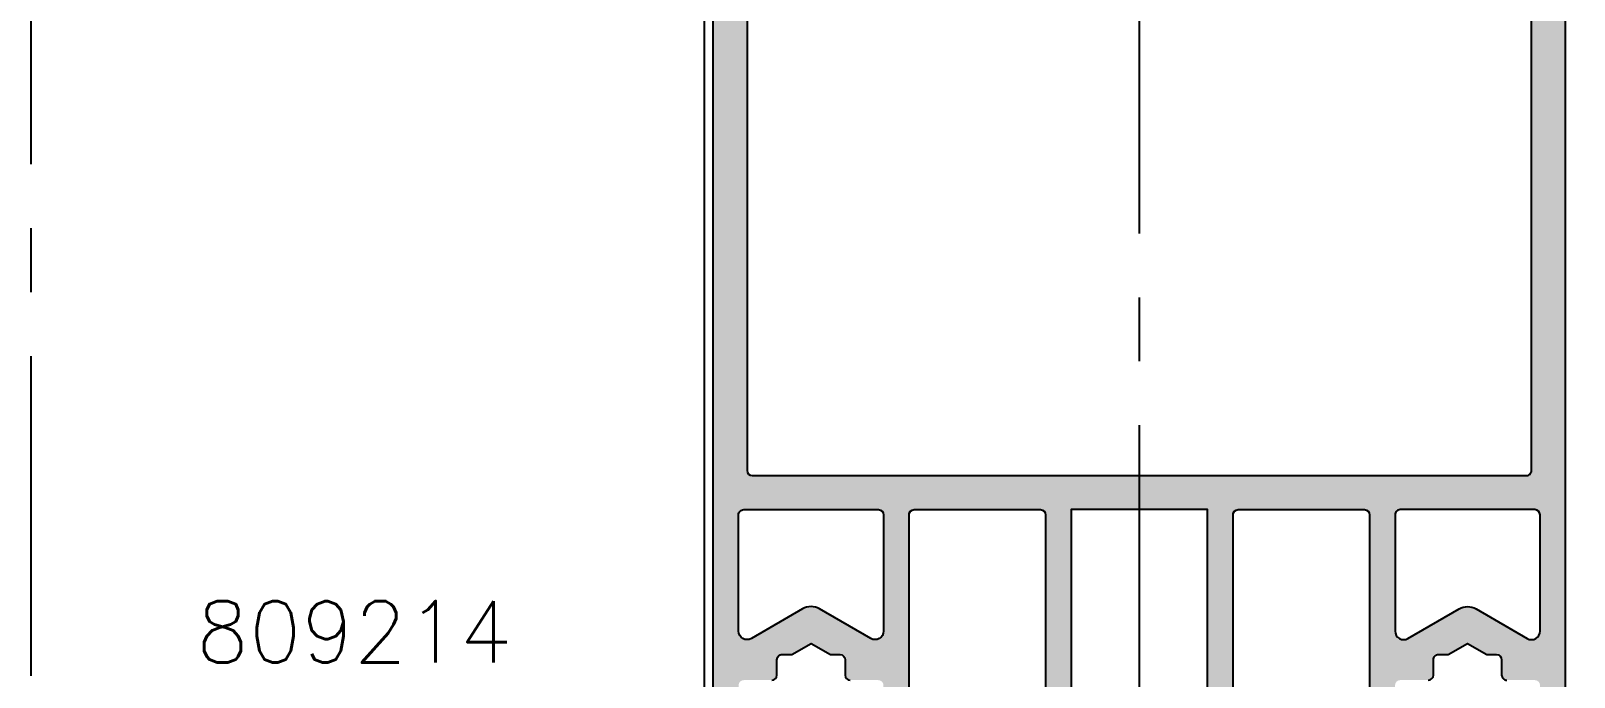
# Model space of a CAD drawing. Extents: x 0 to 1130, y -960 to 577.
# Drawn here: x 275.3 to 320.55, y -255.91 to -236.96 of the extents above; entities that cross this region are included whole.
import ezdxf

# ---------------------------------------------------------------- set-up
doc = ezdxf.new("R2010")
doc.units = 0
doc.header["$LTSCALE"] = 7.5
doc.header["$MEASUREMENT"] = 0
doc.linetypes.add('CENTER', pattern=[2, 1.25, -0.25, 0.25, -0.25])
doc.layers.get('0').update_dxf_attribs({"linetype": 'CONTINUOUS'})
doc.layers.get('DEFPOINTS').update_dxf_attribs({"linetype": 'CONTINUOUS'})
for name, color, linetype in [('ASSI', 1, 'CENTER'), ('FILL', 8, 'CONTINUOUS'), ('FINE', 7, 'CONTINUOUS'), ('GROSSA', 4, 'CONTINUOUS'), ('QUOTE', 254, 'CONTINUOUS'), ('TESTO', 2, 'CONTINUOUS')]:
    doc.layers.add(name, color=color, linetype=linetype)
doc.styles.get("Standard").update_dxf_attribs({"font": 'romans.shx'})
doc.dimstyles.new('SCALA_1-2$0', dxfattribs={"dimtxt": 2, "dimasz": 1, "dimexe": 1.5, "dimexo": 1.5, "dimgap": 1, "dimtad": 3, "dimlfac": 2, "dimdsep": 46, "dimtxsty": 'Standard', "dimblk1": 'PUNTO', "dimblk2": 'PUNTO', "dimsah": 1, "dimcen": 0, "dimclrt": 2, "dimaunit": 1, "dimadec": 0, "dimazin": 0, "dimtfac": 0.7, "dimtmove": 0, "dimatfit": 3, "dimldrblk": 'PUNTO', "dimfxl": 1, "dimtolj": 2, "dimarcsym": 0})

# ---------------------------------------------------------------- blocks, each defined once
blk = doc.blocks.new('PUNTO')
blk.add_line((-1, 0), (1, 0))
at = {"const_width": 0.35}
blk.add_lwpolyline([(-0.1750000000000114, 0, 1), (0.1750000000000114, 0, 1)], format="xyb", close=True, dxfattribs=at)
blk = doc.blocks.new('*D75')
at = {"layer": 'DEFPOINTS', "color": 0, "transparency": 16777216}
for p in [(416.2995956576717, -244.750000296804), (313.2974432438364, -279.0000002968043), (416.2995956576717, -299.9999999999999)]:
    blk.add_point(p, dxfattribs=at)
at = {"layer": 'QUOTE', "color": 0, "lineweight": -2, "transparency": 16777216}
for p, q in [((313.2974432438364, -280.5000002968043), (313.2974432438364, -301.4999999999999)), ((314.2974432438364, -299.9999999999999), (416.2995956576717, -299.9999999999999))]:
    blk.add_line(p, q, dxfattribs=at)
at = {"layer": 'QUOTE', "color": 0, "lineweight": -2, "transparency": 16777216, "rotation": 180}
blk.add_blockref('PUNTO', (313.2974432438364, -299.9999999999999), dxfattribs=at)
at = {"layer": 'QUOTE', "color": 2, "transparency": 16777216, "insert": (365.298519450754, -298.0999999999999), "char_height": 1.8, "attachment_point": 5}
blk.add_mtext('\\A2;TELAIO ML-60', dxfattribs=at)
blk = doc.blocks.new('_None')
blk = doc.blocks.new('*D76')
at = {"layer": 'DEFPOINTS', "color": 0, "transparency": 16777216}
for p in [(416.2995956576717, -244.750000296804), (307.7974330725676, -309.0042601360644), (416.2995956576717, -309.9999999999999)]:
    blk.add_point(p, dxfattribs=at)
at = {"layer": 'QUOTE', "color": 0, "lineweight": -2, "transparency": 16777216}
for p, q in [((308.7974330725676, -309.9999999999999), (416.2995956576717, -309.9999999999999)), ((307.7974330725676, -310.5042601360644), (307.7974330725676, -311.4999999999999))]:
    blk.add_line(p, q, dxfattribs=at)
at = {"layer": 'QUOTE', "color": 0, "lineweight": -2, "transparency": 16777216, "rotation": 180}
blk.add_blockref('PUNTO', (307.7974330725676, -309.9999999999999), dxfattribs=at)
at = {"layer": 'QUOTE', "color": 2, "transparency": 16777216, "insert": (362.5485143651197, -308.0999999999999), "char_height": 1.8, "attachment_point": 5}
blk.add_mtext('\\A2;ML', dxfattribs=at)
blk = doc.blocks.new('*D94')
at = {"layer": 'DEFPOINTS', "color": 0, "transparency": 16777216}
for p in [(343.2974432438355, -242.1001291662077), (313.2974432438364, -279.0000002968043), (343.2974432438355, -289.9999999233805)]:
    blk.add_point(p, dxfattribs=at)
at = {"layer": 'QUOTE', "color": 0, "lineweight": -2, "transparency": 16777216}
for p, q in [((343.2974432438355, -243.6001291662077), (343.2974432438355, -291.4999999233805)), ((313.2974432438364, -280.5000002968043), (313.2974432438364, -291.4999999233805)), ((314.2974432438364, -289.9999999233805), (342.2974432438355, -289.9999999233805))]:
    blk.add_line(p, q, dxfattribs=at)
at = {"layer": 'QUOTE', "color": 0, "lineweight": -2, "transparency": 16777216, "rotation": 180}
blk.add_blockref('PUNTO', (313.2974432438364, -289.9999999233805), dxfattribs=at)
at = {"layer": 'QUOTE', "color": 0, "lineweight": -2, "transparency": 16777216}
blk.add_blockref('PUNTO', (343.2974432438355, -289.9999999233805), dxfattribs=at)
at = {"layer": 'QUOTE', "color": 2, "transparency": 16777216, "insert": (328.2974432438359, -287.9999999233805), "char_height": 2, "attachment_point": 5}
blk.add_mtext('\\A2;60', dxfattribs=at)

msp = doc.modelspace()

# ---------------------------------------------------------------- hatches: boundary and pattern name
at = {"layer": 'FILL'}
h = msp.add_hatch(color=256, dxfattribs=at)
edge = h.paths.add_edge_path(flags=16)
edge.add_arc((296.4474432438362, -207.9500002968042), 0.1499999999999631, 89.99999999999457, 180.0000000000054)
edge.add_line((296.2974432438363, -207.9500002968042), (296.2974432438363, -249.8500002968042))
edge.add_arc((296.4474432438362, -249.8500002968042), 0.1499999999999773, 180, 270)
edge.add_line((296.4474432438362, -250.0000002968042), (319.1474432438362, -250.0000002968042))
edge.add_arc((319.1474432438362, -249.8500002968042), 0.1499999999999773, 270, 360)
edge.add_line((319.2974432438361, -249.8500002968042), (319.2974432438363, -207.9500002968042))
edge.add_arc((319.1474432438363, -207.9500002968042), 0.1499999999999773, 0, 90)
edge.add_line((319.1474432438363, -207.8000002968042), (296.4474432438362, -207.8000002968042))
edge = h.paths.add_edge_path()
edge.add_line((300.1474432438363, -257.9000002968043), (299.6974432438362, -257.9000002968042))
edge.add_arc((299.6974432438362, -258.0500002968042), 0.1500000000000057, 90.00000000001086, 180.0000000000109)
edge.add_line((299.5474432438363, -258.0500002968042), (299.5474432438363, -258.0878682624482))
edge.add_arc((299.6974432438362, -258.0878682624483), 0.1499999999999346, 179.9999999999729, 224.999999999977)
edge.add_line((299.5913772266582, -258.1939342796262), (299.8535092610142, -258.4560663139821))
edge.add_arc((299.9595752781921, -258.3500002968042), 0.1499999999999017, 224.9999999999866, 269.9999999999891)
edge.add_line((299.9595752781921, -258.5000002968042), (300.8974432438363, -258.5000002968042))
edge.add_arc((300.8974432438363, -258.3500002968042), 0.1499999999999773, 270, 360)
edge.add_line((301.0474432438363, -258.3500002968042), (301.0474432438361, -251.1500002968041))
edge.add_arc((301.1974432438361, -251.1500002968041), 0.1499999999999773, 90, 180, ccw=False)
edge.add_line((301.1974432438361, -251.0000002968042), (304.8974432438363, -251.0000002968042))
edge.add_arc((304.8974432438363, -251.1500002968041), 0.1499999999999773, 0, 90, ccw=False)
edge.add_line((305.0474432438363, -251.1500002968041), (305.0474432438363, -258.3500002968042))
edge.add_arc((305.1974432438362, -258.3500002968042), 0.1499999999999773, 180, 270)
edge.add_line((305.1974432438362, -258.5000002968042), (305.4974432438363, -258.5000002968042))
edge.add_arc((305.4974432438363, -258.6500002968041), 0.1500000000000057, -1.0913936421275139e-11, 89.99999999998909, ccw=False)
edge.add_line((305.6474432438363, -258.6500002968042), (305.6474432438363, -258.9741317331486))
edge.add_arc((305.4974432438362, -258.9741317331486), 0.1500000000000199, -74.99999999999068, 5.4001247917767614e-12, ccw=False)
edge.add_line((305.5362661006017, -259.119020607092), (305.1586203870709, -259.2202104710577))
edge.add_arc((305.1974432438362, -259.365099345001), 0.1499999999999809, 104.9999999999964, 179.9999999999946)
edge.add_line((305.0474432438363, -259.365099345001), (305.0474432438363, -268.3500002968041))
edge.add_arc((305.1974432438362, -268.3500002968042), 0.1500000000000057, 179.9999999999864, 269.9999999999891)
edge.add_line((305.1974432438362, -268.5000002968042), (305.8474432438362, -268.5000002968041))
edge.add_line((305.8474432438362, -268.5000002968041), (306.1974432438362, -268.1500002968041))
edge.add_line((306.1974432438362, -268.1500002968041), (306.1974432438362, -267.9000002968041))
edge.add_line((306.1974432438362, -267.9000002968041), (305.6474432438362, -267.9000002968041))
edge.add_line((305.6474432438362, -267.9000002968041), (305.6474432438362, -267.1639531063723))
edge.add_line((305.6474432438362, -267.1639531063723), (306.7974432438363, -266.5000002968042))
edge.add_line((306.7974432438363, -266.5000002968042), (306.7974432438363, -260.5000002968042))
edge.add_arc((307.7974432438363, -260.5000002968042), 1, 0, 180, ccw=False)
edge.add_line((308.7974432438363, -260.5000002968042), (308.7974432438363, -266.5000002968042))
edge.add_line((308.7974432438363, -266.5000002968042), (309.9474432438362, -267.1639531063723))
edge.add_line((309.9474432438362, -267.1639531063723), (309.9474432438362, -267.9000002968041))
edge.add_line((309.9474432438362, -267.9000002968041), (309.3974432438362, -267.9000002968041))
edge.add_line((309.3974432438362, -267.9000002968041), (309.3974432438362, -268.1500002968041))
edge.add_line((309.3974432438362, -268.1500002968041), (309.7474432438362, -268.5000002968041))
edge.add_line((309.7474432438362, -268.5000002968041), (310.3974432438363, -268.5000002968041))
edge.add_arc((310.3974432438363, -268.3500002968041), 0.1499999999999702, 270, 360.0000000000027)
edge.add_line((310.5474432438363, -268.3500002968041), (310.5474432438363, -259.3650993450011))
edge.add_arc((310.3974432438362, -259.3650993450011), 0.1500000000000625, 1.899851329726749e-11, 75.0000000000232)
edge.add_line((310.4362661006015, -259.2202104710577), (310.0586203870708, -259.119020607092))
edge.add_arc((310.0974432438362, -258.9741317331486), 0.150000000000002, 179.9999999999891, 254.9999999999945, ccw=False)
edge.add_line((309.9474432438362, -258.9741317331486), (309.9474432438362, -258.9000002968041))
edge.add_line((309.9474432438362, -258.9000002968041), (309.9474432438362, -258.6500002968042))
edge.add_arc((310.0974432438362, -258.6500002968041), 0.1500000000000057, 90.00000000001091, 180.0000000000109, ccw=False)
edge.add_line((310.0974432438362, -258.5000002968042), (310.3974432438363, -258.5000002968042))
edge.add_arc((310.3974432438363, -258.3500002968042), 0.1499999999999915, 270.0000000000054, 359.9999999999946)
edge.add_line((310.5474432438363, -258.3500002968042), (310.5474432438363, -251.1500002968041))
edge.add_arc((310.6974432438362, -251.1500002968041), 0.1499999999999773, 90, 180, ccw=False)
edge.add_line((310.6974432438362, -251.0000002968042), (314.3974432438364, -251.0000002968042))
edge.add_arc((314.3974432438364, -251.1500002968041), 0.1499999999999773, 0, 90, ccw=False)
edge.add_line((314.5474432438364, -251.1500002968041), (314.5474432438363, -258.3500002968042))
edge.add_arc((314.6974432438363, -258.3500002968041), 0.1500000000000341, 180.0000000000217, 270.0000000000217)
edge.add_line((314.6974432438363, -258.5000002968042), (315.6353112094804, -258.5000002968042))
edge.add_arc((315.6353112094804, -258.3500002968042), 0.1499999999999062, 270.0000000000109, 315.0000000000115)
edge.add_line((315.7413772266583, -258.4560663139821), (316.0035092610143, -258.1939342796263))
edge.add_arc((315.8974432438362, -258.0878682624484), 0.1500000000000173, 315.0000000000384, 360.000000000038)
edge.add_line((316.0474432438363, -258.0878682624482), (316.0474432438363, -258.0500002968042))
edge.add_arc((315.8974432438363, -258.0500002968042), 0.1500000000000057, 359.9999999999891, 449.9999999999891)
edge.add_line((315.8974432438363, -257.9000002968042), (315.4474432438363, -257.9000002968042))
edge.add_arc((315.4474432438363, -257.7500002968042), 0.1500000000000341, 180.0000000000217, 270.00000000002166, ccw=False)
edge.add_line((315.2974432438363, -257.7500002968042), (315.2974432438363, -256.1500002968043))
edge.add_arc((315.4474432438363, -256.1500002968043), 0.1500000000000625, 89.99999999998909, 179.9999999999891, ccw=False)
edge.add_line((315.4474432438363, -256.0000002968042), (316.2724432438363, -256.0000002968042))
edge.add_arc((316.2724432438363, -255.8500002968042), 0.1499999999999773, 270, 360)
edge.add_line((316.4224432438363, -255.8500002968042), (316.4224432438363, -255.4000002968043))
edge.add_arc((316.5724432438363, -255.4000002968043), 0.1500000000000625, 89.99999999998909, 179.9999999999891, ccw=False)
edge.add_line((316.5724432438363, -255.2500002968042), (316.8554559457284, -255.2500002968042))
edge.add_line((316.8554559457284, -255.2500002968042), (317.4224432438363, -254.9226500276146))
edge.add_line((317.4224432438363, -254.9226500276146), (317.9894305419441, -255.2500002968042))
edge.add_line((317.9894305419441, -255.2500002968042), (318.2724432438363, -255.2500002968042))
edge.add_arc((318.2724432438363, -255.4000002968042), 0.1499999999999773, 0, 90, ccw=False)
edge.add_line((318.4224432438363, -255.4000002968042), (318.4224432438363, -255.8500002968042))
edge.add_arc((318.5724432438362, -255.8500002968042), 0.1499999999999631, 179.9999999999946, 270.0000000000054)
edge.add_line((318.5724432438362, -256.0000002968042), (319.3974432438363, -256.0000002968042))
edge.add_arc((319.3974432438363, -256.1500002968043), 0.1500000000000057, -1.0913936421275139e-11, 89.99999999998909, ccw=False)
edge.add_line((319.5474432438363, -256.1500002968043), (319.5474432438363, -257.7500002968042))
edge.add_arc((319.3974432438363, -257.7500002968042), 0.1499999999999773, 270, 359.9999999999973, ccw=False)
edge.add_line((319.3974432438363, -257.9000002968042), (318.9474432438362, -257.9000002968042))
edge.add_arc((318.9474432438362, -258.0500002968042), 0.1500000000000128, 90.00000000001086, 180.0000000000082)
edge.add_line((318.7974432438363, -258.0500002968042), (318.7974432438363, -258.0878682624482))
edge.add_arc((318.9474432438362, -258.0878682624482), 0.1499999999999915, 180.0000000000244, 225.0000000000288)
edge.add_line((318.8413772266583, -258.1939342796262), (319.1035092610143, -258.4560663139822))
edge.add_arc((319.2095752781922, -258.3500002968043), 0.1499999999999168, 224.9999999999923, 269.9999999999891)
edge.add_line((319.2095752781922, -258.5000002968042), (320.1474432438362, -258.5000002968042))
edge.add_arc((320.1474432438362, -258.3500002968042), 0.1500000000000625, 269.9999999999891, 359.9999999999891)
edge.add_line((320.2974432438363, -258.3500002968042), (320.2974432438363, -206.5000002968042))
edge.add_arc((319.7974432438363, -206.5000002968042), 0.5, 0, 90)
edge.add_line((319.7974432438363, -206.0000002968042), (295.7974432438363, -206.0000002968042))
edge.add_arc((295.7974432438363, -206.5000002968042), 0.5, 90, 180)
edge.add_line((295.2974432438363, -206.5000002968042), (295.2974432438363, -258.3500002968042))
edge.add_arc((295.4474432438362, -258.3500002968042), 0.1499999999999773, 180, 270)
edge.add_line((295.4474432438362, -258.5000002968042), (296.3853112094803, -258.5000002968042))
edge.add_arc((296.3853112094802, -258.3500002968042), 0.1499999999999275, 270.0000000000163, 315.0000000000096)
edge.add_line((296.4913772266582, -258.4560663139821), (296.7535092610142, -258.1939342796263))
edge.add_arc((296.6474432438362, -258.0878682624482), 0.1500000000000474, 314.9999999999808, 359.9999999999891)
edge.add_line((296.7974432438363, -258.0878682624482), (296.7974432438363, -258.0500002968042))
edge.add_arc((296.6474432438363, -258.0500002968042), 0.1499999999999773, 0, 90)
edge.add_line((296.6474432438363, -257.9000002968043), (296.1974432438362, -257.9000002968042))
edge.add_arc((296.1974432438362, -257.7500002968042), 0.1499999999999773, 180, 270, ccw=False)
edge.add_line((296.0474432438363, -257.7500002968042), (296.0474432438363, -256.1500002968043))
edge.add_arc((296.1974432438362, -256.1500002968043), 0.1500000000000057, 90.00000000001091, 180.0000000000109, ccw=False)
edge.add_line((296.1974432438362, -256.0000002968042), (297.0224432438363, -256.0000002968042))
edge.add_arc((297.0224432438362, -255.8500002968043), 0.1499999999999062, 270.0000000000163, 360.0000000000272)
edge.add_line((297.1724432438361, -255.8500002968042), (297.1724432438361, -255.4000002968042))
edge.add_arc((297.3224432438362, -255.4000002968043), 0.1500000000000341, 89.99999999997829, 179.9999999999783, ccw=False)
edge.add_line((297.3224432438362, -255.2500002968042), (297.6054559457284, -255.2500002968042))
edge.add_line((297.6054559457284, -255.2500002968042), (298.1724432438361, -254.9226500276146))
edge.add_line((298.1724432438361, -254.9226500276146), (298.739430541944, -255.2500002968042))
edge.add_line((298.739430541944, -255.2500002968042), (299.0224432438362, -255.2500002968042))
edge.add_arc((299.0224432438362, -255.4000002968042), 0.1500000000000057, -1.0913936421275139e-11, 89.99999999998909, ccw=False)
edge.add_line((299.1724432438361, -255.4000002968043), (299.1724432438361, -255.8500002968042))
edge.add_arc((299.3224432438362, -255.8500002968042), 0.1500000000000341, 180.0000000000217, 270.0000000000217)
edge.add_line((299.3224432438362, -256.0000002968042), (300.1474432438363, -256.0000002968042))
edge.add_arc((300.1474432438363, -256.1500002968043), 0.1500000000000057, -1.0913936421275139e-11, 89.99999999998909, ccw=False)
edge.add_line((300.2974432438363, -256.1500002968043), (300.2974432438363, -257.7500002968042))
edge.add_arc((300.1474432438363, -257.7500002968043), 0.1500000000000057, -89.99999999998909, 1.0913936421275139e-11, ccw=False)
edge = h.paths.add_edge_path(flags=16)
edge.add_line((296.0474432438363, -254.5618061087454), (296.0474432438363, -251.1500002968041))
edge.add_arc((296.1974432438362, -251.1500002968041), 0.1499999999999773, 90, 180, ccw=False)
edge.add_line((296.1974432438362, -251.0000002968042), (300.1474432438362, -251.0000002968042))
edge.add_arc((300.1474432438362, -251.1500002968041), 0.1499999999999773, 0, 90, ccw=False)
edge.add_line((300.2974432438361, -251.1500002968041), (300.2974432438363, -254.5618061099967))
edge.add_arc((300.0474432438363, -254.5618061099967), 0.2500000000000142, -120.0000001075511, 0, ccw=False)
edge.add_line((299.9224432434298, -254.7783124607082), (298.4224432492548, -253.9122870565327))
edge.add_arc((298.1724432492548, -254.3452997584249), 0.5000000000000041, 60.00000000000028, 119.9999999999997)
edge.add_line((297.9224432492548, -253.9122870565327), (296.4224432434298, -254.7783124599261))
edge.add_arc((296.2974432438363, -254.5618061087454), 0.2499999999999757, 180, 299.9999998924501, ccw=False)
edge = h.paths.add_edge_path(flags=16)
edge.add_line((309.7974432438363, -257.5000002968042), (309.7974432438363, -251.0000002968042))
edge.add_line((309.7974432438363, -251.0000002968042), (305.7974432438363, -251.0000002968042))
edge.add_line((305.7974432438363, -251.0000002968042), (305.7974432438363, -257.5000002968042))
edge.add_arc((306.0474432438363, -257.5000002968042), 0.25, 180, 270)
edge.add_line((306.0474432438363, -257.7500002968042), (309.5474432438363, -257.7500002968042))
edge.add_arc((309.5474432438363, -257.5000002968042), 0.25, 270, 360)
edge = h.paths.add_edge_path(flags=16)
edge.add_arc((317.4224432384177, -254.3452997584249), 0.5000000000000041, 60.000000000000284, 119.99999999999969, ccw=False)
edge.add_line((317.6724432384177, -253.9122870565327), (319.1724432442427, -254.7783124599261))
edge.add_arc((319.2974432438363, -254.5618061087454), 0.2499999999999828, 240.0000001075471, 360)
edge.add_line((319.5474432438363, -254.5618061087454), (319.5474432438363, -251.1500002968041))
edge.add_arc((319.3974432438363, -251.1500002968041), 0.1500000000000057, 359.9999999999891, 449.9999999999891)
edge.add_line((319.3974432438363, -251.0000002968041), (315.4474432438363, -251.0000002968042))
edge.add_arc((315.4474432438363, -251.1500002968042), 0.1499999999999773, 90, 180)
edge.add_line((315.2974432438364, -251.1500002968042), (315.2974432438363, -254.5618061099967))
edge.add_arc((315.5474432438363, -254.5618061099967), 0.2500000000000142, 180, 300.000000107551)
edge.add_line((315.6724432442427, -254.7783124607082), (317.1724432384177, -253.9122870565327))

# ---------------------------------------------------------------- linework, layer by layer
at = {"layer": 'ASSI'}
for p, q in [((275.2974476936361, -201.5000000766192), (275.2974476936361, -284.5066310659009)), ((307.7974432438364, -203.527235155659), (307.7974432438364, -294.202044949706))]:
    msp.add_line(p, q, dxfattribs=at)
at = {"layer": 'FINE'}
msp.add_lwpolyline([(295.2980816959175, -258.500000296804), (295.0477600330321, -258.500000296804), (295.0474383701468, -206.5000002968042), (275.2974432438363, -206.5000002968042)], dxfattribs=at)
at = {"layer": 'GROSSA'}
for points in [[(295.2974432438363, -206.5000002968042), (295.2974432438363, -258.3500002968042, 0.414213562373095)], [(295.2974432438364, -206.5000002968042), (295.2974432438363, -258.3500002968041, 0.414213562373095)], [(320.2974432438363, -258.3500002968042), (320.2974432438363, -206.5000002968042, 0.4142135623731034)], [(320.2974432438363, -258.3500002968041), (320.2974432438364, -206.5000002968042, 0.4142135623731034)], [(301.0474432438363, -258.3500002968042), (301.0474432438361, -251.1500002968041, -0.414213562373095), (301.1974432438361, -251.0000002968042), (304.8974432438363, -251.0000002968042, -0.414213562373095), (305.0474432438363, -251.1500002968041), (305.0474432438363, -258.3500002968042, 0.414213562373095)], [(301.0474432438363, -258.3500002968041), (301.0474432438363, -251.1500002968041, -0.414213562373095), (301.1974432438362, -251.0000002968041), (304.8974432438364, -251.0000002968041, -0.414213562373095), (305.0474432438364, -251.1500002968041), (305.0474432438363, -258.3500002968042, 0.414213562373095)], [(310.5474432438363, -258.3500002968042), (310.5474432438363, -251.1500002968041, -0.414213562373095), (310.6974432438362, -251.0000002968042), (314.3974432438364, -251.0000002968042, -0.414213562373095), (314.5474432438364, -251.1500002968041), (314.5474432438363, -258.3500002968042, 0.414213562373095)], [(310.5474432438363, -258.3500002968042), (310.5474432438363, -251.1500002968041, -0.414213562373095), (310.6974432438362, -251.0000002968041), (314.3974432438364, -251.0000002968041, -0.414213562373095), (314.5474432438364, -251.1500002968041), (314.5474432438364, -258.3500002968041, 0.414213562373095)], [(297.0224432438363, -256.0000002968042, 0.414213562373123), (297.1724432438361, -255.8500002968042), (297.1724432438361, -255.4000002968042, -0.4142135623730792), (297.3224432438362, -255.2500002968042), (297.6054559457284, -255.2500002968042), (298.1724432438361, -254.9226500276146), (298.739430541944, -255.2500002968042), (299.0224432438362, -255.2500002968042, -0.414213562373095), (299.1724432438361, -255.4000002968043), (299.1724432438361, -255.8500002968042, 0.414213562373095), (299.3224432438362, -256.0000002968042)], [(297.0224432438363, -256.0000002968042, 0.414213562373123), (297.1724432438363, -255.8500002968042), (297.1724432438363, -255.4000002968042, -0.4142135623730792), (297.3224432438362, -255.2500002968042), (297.6054559457284, -255.2500002968041), (298.1724432438363, -254.9226500276146), (298.7394305419441, -255.2500002968042), (299.0224432438362, -255.2500002968042, -0.414213562373095), (299.1724432438363, -255.4000002968042), (299.1724432438363, -255.8500002968042, 0.414213562373095), (299.3224432438362, -256.0000002968042)], [(316.2724432438363, -256.0000002968042, 0.414213562373095), (316.4224432438363, -255.8500002968042), (316.4224432438363, -255.4000002968043, -0.414213562373095), (316.5724432438363, -255.2500002968042), (316.8554559457284, -255.2500002968042), (317.4224432438363, -254.9226500276146), (317.9894305419441, -255.2500002968042), (318.2724432438363, -255.2500002968042, -0.414213562373079), (318.4224432438363, -255.4000002968042), (318.4224432438363, -255.8500002968042, 0.4142135623731228), (318.5724432438362, -256.0000002968042)], [(316.2724432438363, -256.0000002968042, 0.414213562373095), (316.4224432438364, -255.8500002968042), (316.4224432438364, -255.4000002968042, -0.414213562373095), (316.5724432438363, -255.2500002968042), (316.8554559457285, -255.2500002968042), (317.4224432438364, -254.9226500276146), (317.9894305419441, -255.2500002968041), (318.2724432438363, -255.2500002968042, -0.414213562373079), (318.4224432438364, -255.4000002968042), (318.4224432438364, -255.8500002968042, 0.4142135623731228), (318.5724432438363, -256.0000002968042)]]:
    msp.add_lwpolyline(points, format="xyb", dxfattribs=at)
for points in [[(296.4474432438362, -207.8000002968042, 0.4142135623731228), (296.2974432438363, -207.9500002968042), (296.2974432438363, -249.8500002968042, 0.414213562373095), (296.4474432438362, -250.0000002968042), (319.1474432438362, -250.0000002968042, 0.414213562373095), (319.2974432438361, -249.8500002968042), (319.2974432438363, -207.9500002968042, 0.4142135623730951), (319.1474432438363, -207.8000002968042)], [(296.0474432438363, -254.5618061087454), (296.0474432438363, -251.1500002968041, -0.4142135623730971), (296.1974432438362, -251.0000002968042), (300.1474432438362, -251.0000002968042, -0.4142135623730857), (300.2974432438361, -251.1500002968041), (300.2974432438363, -254.5618061099967, -0.577350269815316), (299.9224432434298, -254.7783124607082), (298.4224432492548, -253.9122870565327, 0.2679491924311171), (297.9224432492548, -253.9122870565327), (296.4224432434298, -254.7783124599261, -0.5773502685639345)], [(309.7974432438363, -257.5000002968042), (309.7974432438363, -251.0000002968042), (305.7974432438363, -251.0000002968042), (305.7974432438363, -257.5000002968042, 0.4142135623731013), (306.0474432438363, -257.7500002968042), (309.5474432438363, -257.7500002968042, 0.4142135623730923)], [(317.1724432384177, -253.9122870565327, -0.2679491924311186), (317.6724432384177, -253.9122870565327), (319.1724432442427, -254.7783124599261, 0.577350268563942), (319.5474432438363, -254.5618061087454), (319.5474432438363, -251.1500002968041, 0.414213562373095), (319.3974432438363, -251.0000002968041), (315.4474432438363, -251.0000002968042, 0.414213562373095), (315.2974432438364, -251.1500002968042), (315.2974432438363, -254.5618061099967, 0.5773502698153157), (315.6724432442427, -254.7783124607082)], [(317.1724432384177, -253.9122870565327, -0.2679491924311186), (317.6724432384177, -253.9122870565327), (319.1724432442427, -254.7783124599261, 0.577350268563942), (319.5474432438363, -254.5618061087454), (319.5474432438363, -251.1500002968041, 0.414213562373095), (319.3974432438363, -251.0000002968041), (315.4474432438363, -251.0000002968042, 0.414213562373095), (315.2974432438364, -251.1500002968042), (315.2974432438363, -254.5618061099967, 0.5773502698153157), (315.6724432442427, -254.7783124607082)]]:
    msp.add_lwpolyline(points, format="xyb", close=True, dxfattribs=at)

# ---------------------------------------------------------------- texts
at = {"layer": 'TESTO'}
msp.add_text('809214', height=1.8, dxfattribs=at).set_placement((280.146147596764, -255.4828066133244))

# ---------------------------------------------------------------- dimensions: what is measured, and where the dimension line sits
at = {"layer": 'QUOTE'}
dim = msp.add_linear_dim(base=(343.2974432438355, -289.9999999233805), p1=(313.2974432438364, -279.0000002968043), p2=(343.2974432438355, -242.1001291662077), dimstyle='SCALA_1-2$0', dxfattribs=at)
dim.commit()
dim.dimension.update_dxf_attribs({"geometry": '*D94', "text_midpoint": (328.2974432438359, -287.9999999233805)})
for base, p1, text, picture, middle in [((416.2995956576717, -309.9999999999999), (307.7974330725676, -309.0042601360644), 'ML', '*D76', (362.5485143651197, -308.0999999999999)), ((416.2995956576717, -299.9999999999999), (313.2974432438364, -279.0000002968043), 'TELAIO ML-60', '*D75', (365.298519450754, -298.0999999999999))]:
    dim = msp.add_linear_dim(base=base, p1=p1, p2=(416.2995956576717, -244.750000296804), text=text, dimstyle='SCALA_1-2$0', override={"dimtxt": 1.8, "dimblk2": 'None', "dimse2": 1}, dxfattribs=at)
    dim.commit()
    dim.dimension.update_dxf_attribs({"geometry": picture, "text_midpoint": middle})

doc.saveas('drawing.dxf')
